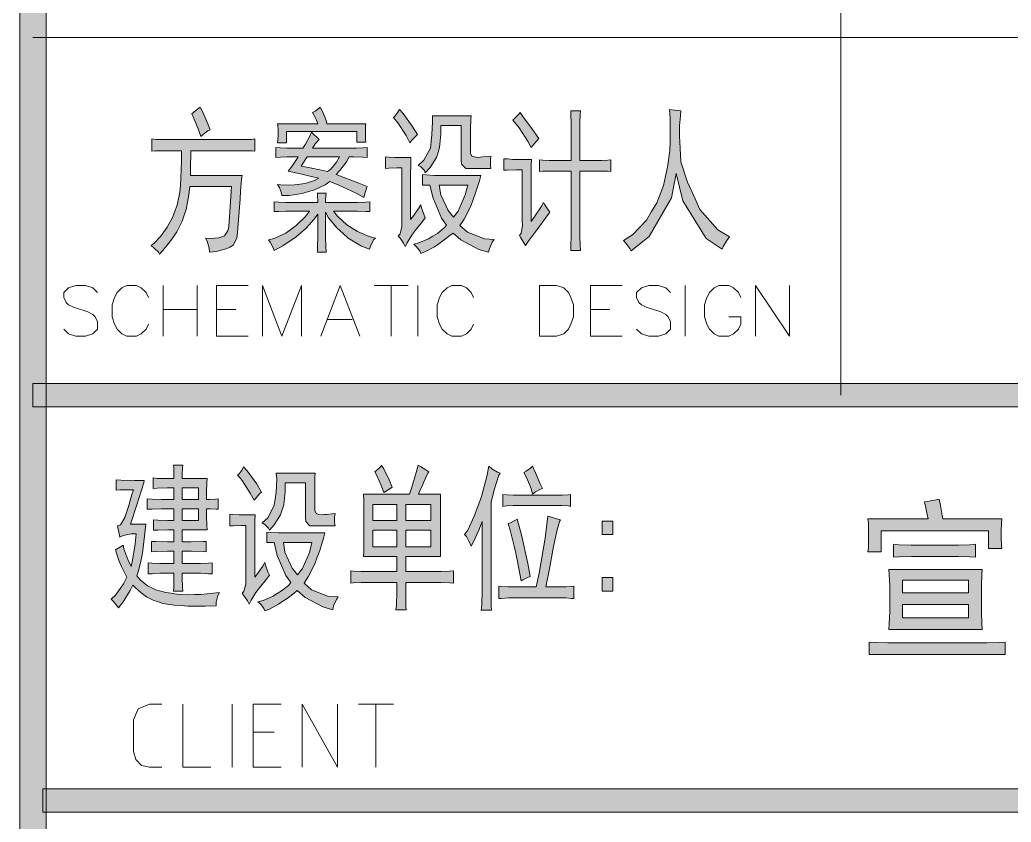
# Model space of a CAD drawing. Header units: millimetres. Extents: x 388 to 64525, y 87 to 607.
# Drawn here: x 64464.27 to 64482.41, y 370.55 to 385.24 of the extents above; entities that cross this region are included whole.
import ezdxf

# ---------------------------------------------------------------- set-up
doc = ezdxf.new("R2010")
doc.units = ezdxf.units.MM

msp = doc.modelspace()

# ---------------------------------------------------------------- hatches: boundary and pattern name
h = msp.add_hatch(color=0)
h.dxf.hatch_style = 2
h.paths.add_polyline_path([(64464.748, 320.182), (64464.268, 320.182), (64464.268, 597.224), (64464.748, 597.224)])
h = msp.add_hatch(color=0)
h.dxf.hatch_style = 2
h.paths.add_polyline_path([(64467.582, 383.099), (64467.546, 383.214), (64467.46, 383.421), (64467.413, 383.518), (64467.453, 383.547), (64467.528, 383.608), (64467.568, 383.64), (64467.614, 383.547), (64467.707, 383.335), (64467.754, 383.224), (64467.711, 383.203), (64467.625, 383.138)])
h = msp.add_hatch(color=0)
h.dxf.hatch_style = 2
h.paths.add_polyline_path([(64469.764, 383.64), (64469.81, 383.547), (64469.871, 383.393), (64469.889, 383.335), (64470.599, 383.335), (64470.595, 383.303), (64470.592, 383.224), (64470.592, 383.178), (64470.592, 383.138), (64470.595, 383.049), (64470.599, 382.999), (64470.437, 382.999), (64470.437, 383.192), (64469.148, 383.192), (64469.148, 382.988), (64468.986, 382.988), (64468.99, 383.034), (64468.994, 383.124), (64468.994, 383.167), (64468.994, 383.217), (64468.99, 383.303), (64468.986, 383.335), (64469.721, 383.335), (64469.696, 383.4), (64469.646, 383.5), (64469.621, 383.54), (64469.674, 383.568), (64469.746, 383.618)])
h = msp.add_hatch(color=0)
h.dxf.hatch_style = 2
h.paths.add_polyline_path([(64471.215, 383.597), (64471.283, 383.522), (64471.448, 383.292), (64471.545, 383.135), (64471.512, 383.106), (64471.444, 383.034), (64471.408, 382.988), (64471.337, 383.117), (64471.186, 383.35), (64471.107, 383.45), (64471.133, 383.472), (64471.186, 383.547)])
h = msp.add_hatch(color=0)
h.dxf.hatch_style = 2
h.paths.add_polyline_path([(64473.422, 383.54), (64473.476, 383.468), (64473.648, 383.232), (64473.766, 383.067), (64473.73, 383.02), (64473.659, 382.938), (64473.623, 382.898), (64473.569, 383.006), (64473.404, 383.257), (64473.293, 383.403), (64473.322, 383.432), (64473.386, 383.5)])
h = msp.add_hatch(color=0)
h.dxf.hatch_style = 2
h.paths.add_polyline_path([(64474.357, 382.662), (64474.357, 383.224), (64474.357, 383.335), (64474.354, 383.511), (64474.35, 383.572), (64474.526, 383.572), (64474.522, 383.5), (64474.518, 383.371), (64474.518, 383.314), (64474.518, 382.662), (64474.866, 382.662), (64474.916, 382.662), (64475.027, 382.665), (64475.085, 382.673), (64475.085, 382.458), (64475.02, 382.465), (64474.916, 382.468), (64474.873, 382.468), (64474.518, 382.468), (64474.518, 381.343), (64474.518, 381.275), (64474.522, 381.114), (64474.526, 381.017), (64474.35, 381.017), (64474.354, 381.114), (64474.357, 381.272), (64474.357, 381.333), (64474.357, 382.468), (64474.028, 382.468), (64473.967, 382.468), (64473.838, 382.465), (64473.777, 382.458), (64473.777, 382.673), (64473.838, 382.665), (64473.956, 382.662), (64474.013, 382.662)])
h = msp.add_hatch(color=0)
h.dxf.hatch_style = 2
h.paths.add_polyline_path([(64475.314, 381.196), (64475.479, 381.304), (64475.737, 381.569), (64475.83, 381.727), (64475.923, 381.884), (64476.048, 382.207), (64476.084, 382.375), (64476.12, 382.54), (64476.163, 382.848), (64476.167, 382.995), (64476.17, 383.138), (64476.167, 383.439), (64476.159, 383.597), (64476.202, 383.59), (64476.31, 383.579), (64476.367, 383.572), (64476.357, 383.482), (64476.342, 383.296), (64476.342, 383.203), (64476.342, 383.106), (64476.353, 382.888), (64476.36, 382.762), (64476.367, 382.64), (64476.489, 382.264), (64476.6, 382.013), (64476.715, 381.762), (64477.041, 381.39), (64477.256, 381.264), (64477.206, 381.196), (64477.138, 381.085), (64477.12, 381.039), (64476.826, 381.232), (64476.403, 381.924), (64476.278, 382.425), (64476.192, 381.981), (64475.783, 381.272), (64475.457, 381.006), (64475.432, 381.049), (64475.36, 381.146)])
h = msp.add_hatch(color=0)
h.dxf.hatch_style = 2
h.paths.add_polyline_path([(64472.501, 382.515), (64472.43, 382.515), (64472.351, 382.594), (64472.347, 382.673), (64472.347, 383.303), (64471.975, 383.303), (64471.975, 383.146), (64471.949, 382.898), (64471.921, 382.809), (64471.892, 382.719), (64471.777, 382.533), (64471.688, 382.436), (64471.674, 382.476), (64471.606, 382.544), (64471.555, 382.572), (64471.659, 382.665), (64471.781, 382.888), (64471.795, 383.009), (64471.81, 383.135), (64471.82, 383.371), (64471.817, 383.482), (64472.526, 383.482), (64472.519, 383.414), (64472.516, 383.246), (64472.516, 383.146), (64472.516, 382.841), (64472.516, 382.798), (64472.541, 382.744), (64472.562, 382.733), (64472.587, 382.726), (64472.652, 382.719), (64472.695, 382.723), (64472.738, 382.726), (64472.834, 382.733), (64472.888, 382.741), (64472.881, 382.683), (64472.881, 382.572), (64472.888, 382.515)])
h = msp.add_hatch(color=0)
h.paths.add_polyline_path([(64469.746, 383.045), (64469.674, 382.97), (64469.621, 382.888), (64470.369, 382.888), (64470.427, 382.888), (64470.552, 382.891), (64470.624, 382.898), (64470.624, 382.719), (64470.545, 382.723), (64470.38, 382.73), (64470.294, 382.73), (64470.244, 382.64), (64470.126, 382.476), (64470.058, 382.404), (64470.187, 382.357), (64470.47, 382.25), (64470.624, 382.189), (64470.613, 382.153), (64470.581, 382.053), (64470.566, 381.985), (64470.423, 382.063), (64470.108, 382.21), (64469.939, 382.278), (64469.857, 382.218), (64469.66, 382.124), (64469.549, 382.092), (64469.434, 382.06), (64469.194, 382.024), (64469.062, 382.02), (64469.058, 382.063), (64469.019, 382.167), (64468.986, 382.221), (64469.09, 382.21), (64469.295, 382.214), (64469.391, 382.228), (64469.488, 382.243), (64469.66, 382.296), (64469.739, 382.336), (64469.631, 382.364), (64469.352, 382.429), (64469.18, 382.468), (64469.244, 382.554), (64469.33, 382.683), (64469.359, 382.73), (64469.198, 382.73), (64469.162, 382.73), (64469.04, 382.723), (64468.951, 382.719), (64468.951, 382.898), (64469.029, 382.891), (64469.151, 382.888), (64469.198, 382.888), (64469.449, 382.888), (64469.495, 382.959), (64469.574, 383.106), (64469.603, 383.178)])
h.paths.add_polyline_path([(64469.416, 382.561), (64469.549, 382.533), (64469.789, 382.483), (64469.896, 382.458), (64469.954, 382.497), (64470.061, 382.633), (64470.119, 382.73), (64469.527, 382.73), (64469.502, 382.69), (64469.445, 382.604)])
h = msp.add_hatch(color=0)
h.dxf.hatch_style = 2
h.paths.add_polyline_path([(64466.686, 383.056), (64466.754, 383.049), (64466.905, 383.045), (64466.983, 383.045), (64468.241, 383.045), (64468.345, 383.045), (64468.51, 383.049), (64468.571, 383.056), (64468.571, 382.83), (64468.517, 382.837), (64468.363, 382.841), (64468.266, 382.841), (64467.396, 382.841), (64467.396, 382.78), (64467.392, 382.554), (64467.388, 382.39), (64468.334, 382.39), (64468.327, 382.318), (64468.309, 382.103), (64468.302, 381.963), (64468.252, 381.343), (64468.241, 381.243), (64468.169, 381.11), (64468.109, 381.078), (64468.044, 381.046), (64467.858, 380.999), (64467.736, 380.981), (64467.732, 381.057), (64467.697, 381.186), (64467.668, 381.243), (64467.765, 381.236), (64467.911, 381.247), (64467.962, 381.264), (64468.015, 381.282), (64468.076, 381.376), (64468.091, 381.454), (64468.141, 382.189), (64467.381, 382.189), (64467.363, 382.031), (64467.31, 381.766), (64467.274, 381.659), (64467.238, 381.551), (64467.141, 381.354), (64467.077, 381.264), (64467.012, 381.175), (64466.887, 381.017), (64466.822, 380.949), (64466.804, 380.981), (64466.729, 381.06), (64466.672, 381.107), (64466.726, 381.146), (64466.84, 381.272), (64466.905, 381.354), (64466.966, 381.44), (64467.066, 381.63), (64467.105, 381.737), (64467.145, 381.845), (64467.195, 382.081), (64467.206, 382.21), (64467.216, 382.339), (64467.227, 382.655), (64467.227, 382.841), (64466.991, 382.841), (64466.898, 382.841), (64466.747, 382.837), (64466.686, 382.83)])
h = msp.add_hatch(color=0)
h.dxf.hatch_style = 2
h.paths.add_polyline_path([(64471.426, 382.719), (64471.423, 382.615), (64471.419, 382.39), (64471.419, 382.268), (64471.419, 381.58), (64471.473, 381.648), (64471.566, 381.784), (64471.606, 381.848), (64471.616, 381.795), (64471.659, 381.677), (64471.688, 381.612), (64471.634, 381.548), (64471.534, 381.415), (64471.487, 381.354), (64471.441, 381.293), (64471.355, 381.157), (64471.319, 381.085), (64471.287, 381.146), (64471.226, 381.243), (64471.19, 381.275), (64471.226, 381.322), (64471.258, 381.451), (64471.258, 381.533), (64471.258, 382.526), (64471.168, 382.526), (64471.021, 382.522), (64470.961, 382.515), (64470.961, 382.73), (64471.018, 382.723), (64471.133, 382.719), (64471.19, 382.719)])
h = msp.add_hatch(color=0)
h.dxf.hatch_style = 2
h.paths.add_polyline_path([(64473.633, 382.683), (64473.626, 382.576), (64473.623, 382.35), (64473.623, 382.232), (64473.623, 381.548), (64473.694, 381.641), (64473.809, 381.816), (64473.852, 381.895), (64473.877, 381.848), (64473.934, 381.759), (64473.97, 381.716), (64473.734, 381.401), (64473.68, 381.325), (64473.573, 381.178), (64473.522, 381.107), (64473.494, 381.157), (64473.436, 381.247), (64473.411, 381.286), (64473.44, 381.333), (64473.469, 381.469), (64473.461, 381.558), (64473.461, 382.493), (64473.35, 382.493), (64473.178, 382.486), (64473.125, 382.483), (64473.125, 382.694), (64473.193, 382.69), (64473.286, 382.683), (64473.311, 382.683)])
h = msp.add_hatch(color=0)
h.paths.add_polyline_path([(64471.638, 382.404), (64471.706, 382.397), (64471.856, 382.39), (64471.942, 382.39), (64472.702, 382.39), (64472.677, 382.289), (64472.609, 382.067), (64472.562, 381.945), (64472.519, 381.823), (64472.397, 381.587), (64472.322, 381.469), (64472.458, 381.35), (64472.77, 381.225), (64472.949, 381.218), (64472.913, 381.168), (64472.863, 381.049), (64472.845, 380.981), (64472.666, 381.035), (64472.34, 381.207), (64472.197, 381.333), (64472.139, 381.286), (64472.01, 381.189), (64471.935, 381.135), (64471.856, 381.082), (64471.691, 380.996), (64471.606, 380.96), (64471.588, 381.006), (64471.523, 381.089), (64471.477, 381.128), (64471.57, 381.153), (64471.745, 381.225), (64471.828, 381.275), (64471.91, 381.325), (64472.035, 381.429), (64472.078, 381.479), (64471.985, 381.608), (64471.831, 381.974), (64471.774, 382.21), (64471.638, 382.21)])
h.paths.add_polyline_path([(64472.204, 381.626), (64472.29, 381.737), (64472.419, 382.031), (64472.465, 382.21), (64471.942, 382.21), (64471.971, 382.035), (64472.104, 381.745)])
h = msp.add_hatch(color=0)
h.dxf.hatch_style = 2
h.paths.add_polyline_path([(64469.721, 381.895), (64469.721, 381.927), (64469.717, 382.013), (64469.714, 382.063), (64469.871, 382.063), (64469.868, 382.02), (64469.864, 381.934), (64469.864, 381.895), (64470.369, 381.895), (64470.448, 381.895), (64470.599, 381.902), (64470.674, 381.906), (64470.674, 381.727), (64470.599, 381.73), (64470.448, 381.737), (64470.369, 381.737), (64470.008, 381.737), (64470.079, 381.641), (64470.251, 381.483), (64470.351, 381.422), (64470.448, 381.361), (64470.663, 381.272), (64470.778, 381.243), (64470.746, 381.214), (64470.692, 381.114), (64470.667, 381.039), (64470.523, 381.096), (64470.276, 381.243), (64470.176, 381.333), (64470.076, 381.422), (64469.918, 381.612), (64469.864, 381.716), (64469.864, 381.333), (64469.864, 381.264), (64469.868, 381.089), (64469.871, 380.981), (64469.714, 380.981), (64469.717, 381.089), (64469.721, 381.275), (64469.721, 381.354), (64469.721, 381.68), (64469.656, 381.591), (64469.506, 381.422), (64469.416, 381.343), (64469.327, 381.264), (64469.083, 381.1), (64468.925, 381.017), (64468.9, 381.075), (64468.847, 381.168), (64468.818, 381.207), (64468.925, 381.236), (64469.133, 381.333), (64469.23, 381.401), (64469.327, 381.469), (64469.495, 381.637), (64469.567, 381.737), (64469.187, 381.737), (64469.137, 381.737), (64469.008, 381.73), (64468.925, 381.727), (64468.925, 381.906), (64469.008, 381.902), (64469.137, 381.895), (64469.187, 381.895)])
h = msp.add_hatch(color=0)
h.dxf.hatch_style = 2
h.paths.add_polyline_path([(64464.508, 378.151), (64464.508, 378.581), (64514.558, 378.581), (64514.558, 378.151)])
h = msp.add_hatch(color=0)
h.paths.add_polyline_path([(64467.087, 376.84), (64467.087, 376.911), (64467.084, 377.037), (64467.08, 377.087), (64467.249, 377.087), (64467.245, 377.037), (64467.238, 376.911), (64467.238, 376.84), (64467.697, 376.84), (64467.693, 376.771), (64467.686, 376.582), (64467.686, 376.456), (64467.747, 376.456), (64467.851, 376.463), (64467.897, 376.467), (64467.897, 376.277), (64467.858, 376.281), (64467.75, 376.288), (64467.686, 376.288), (64467.686, 376.162), (64467.693, 375.972), (64467.697, 375.904), (64467.238, 375.904), (64467.238, 375.679), (64467.403, 375.679), (64467.625, 375.686), (64467.679, 375.689), (64467.679, 375.499), (64467.628, 375.503), (64467.41, 375.51), (64467.238, 375.51), (64467.238, 375.285), (64467.492, 375.285), (64467.575, 375.285), (64467.722, 375.292), (64467.79, 375.295), (64467.79, 375.095), (64467.722, 375.098), (64467.575, 375.105), (64467.492, 375.105), (64467.238, 375.105), (64467.238, 375.009), (64467.245, 374.844), (64467.249, 374.779), (64467.08, 374.779), (64467.084, 374.844), (64467.087, 375.009), (64467.087, 375.105), (64466.894, 375.105), (64466.829, 375.105), (64466.69, 375.098), (64466.614, 375.095), (64466.614, 375.295), (64466.686, 375.292), (64466.829, 375.285), (64466.901, 375.285), (64467.087, 375.285), (64467.087, 375.51), (64466.969, 375.51), (64466.761, 375.503), (64466.675, 375.499), (64466.675, 375.689), (64466.765, 375.686), (64466.973, 375.679), (64467.087, 375.679), (64467.087, 375.904), (64466.976, 375.904), (64466.794, 375.897), (64466.715, 375.894), (64466.715, 376.084), (64466.794, 376.08), (64466.976, 376.073), (64467.087, 376.073), (64467.087, 376.288), (64466.937, 376.288), (64466.858, 376.288), (64466.69, 376.281), (64466.597, 376.277), (64466.597, 376.467), (64466.69, 376.463), (64466.858, 376.456), (64466.937, 376.456), (64467.087, 376.456), (64467.087, 376.671), (64466.973, 376.671), (64466.783, 376.664), (64466.708, 376.66), (64466.708, 376.85), (64466.783, 376.843), (64466.973, 376.84)])
h.paths.add_polyline_path([(64467.535, 376.073), (64467.535, 376.288), (64467.238, 376.288), (64467.238, 376.073)])
h.paths.add_polyline_path([(64467.535, 376.456), (64467.535, 376.671), (64467.238, 376.671), (64467.238, 376.456)])
h = msp.add_hatch(color=0)
h.dxf.hatch_style = 2
h.paths.add_polyline_path([(64468.363, 377.054), (64468.431, 376.979), (64468.596, 376.75), (64468.693, 376.592), (64468.66, 376.564), (64468.592, 376.488), (64468.556, 376.445), (64468.485, 376.574), (64468.334, 376.804), (64468.252, 376.908), (64468.281, 376.929), (64468.334, 377.001)])
h = msp.add_hatch(color=0)
h.paths.add_polyline_path([(64471.964, 376.556), (64471.964, 375.41), (64471.33, 375.41), (64471.33, 375.138), (64471.885, 375.138), (64471.978, 375.138), (64472.139, 375.145), (64472.207, 375.148), (64472.207, 374.923), (64472.136, 374.93), (64471.975, 374.937), (64471.885, 374.937), (64471.33, 374.937), (64471.33, 374.761), (64471.333, 374.514), (64471.337, 374.439), (64471.15, 374.439), (64471.161, 374.514), (64471.168, 374.761), (64471.168, 374.937), (64470.62, 374.937), (64470.516, 374.937), (64470.369, 374.93), (64470.323, 374.923), (64470.323, 375.148), (64470.366, 375.145), (64470.506, 375.138), (64470.602, 375.138), (64471.168, 375.138), (64471.168, 375.41), (64470.559, 375.41), (64470.563, 375.503), (64470.566, 375.779), (64470.566, 375.962), (64470.566, 376.141), (64470.563, 376.438), (64470.559, 376.556), (64471.398, 376.556), (64471.441, 376.685), (64471.523, 376.951), (64471.555, 377.087), (64471.598, 377.058), (64471.695, 376.997), (64471.752, 376.961), (64471.734, 376.936), (64471.691, 376.847), (64471.666, 376.789), (64471.641, 376.728), (64471.591, 376.614), (64471.566, 376.556)])
h.paths.add_polyline_path([(64471.792, 375.589), (64471.792, 375.894), (64471.33, 375.894), (64471.33, 375.589)])
h.paths.add_polyline_path([(64471.792, 376.073), (64471.792, 376.367), (64471.33, 376.367), (64471.33, 376.073)])
h.paths.add_polyline_path([(64471.168, 375.589), (64471.168, 375.894), (64470.728, 375.894), (64470.728, 375.589)])
h.paths.add_polyline_path([(64471.168, 376.073), (64471.168, 376.367), (64470.728, 376.367), (64470.728, 376.073)])
h = msp.add_hatch(color=0)
h.dxf.hatch_style = 2
h.paths.add_polyline_path([(64470.889, 377.076), (64470.932, 377.015), (64471.029, 376.818), (64471.082, 376.682), (64471.036, 376.653), (64470.961, 376.603), (64470.932, 376.582), (64470.889, 376.703), (64470.803, 376.897), (64470.764, 376.961), (64470.792, 376.986), (64470.857, 377.04)])
h = msp.add_hatch(color=0)
h.dxf.hatch_style = 2
h.paths.add_polyline_path([(64473.06, 376.94), (64473.032, 376.9), (64472.946, 376.635), (64472.892, 376.41), (64472.892, 374.98), (64472.892, 374.801), (64472.895, 374.525), (64472.899, 374.428), (64472.713, 374.428), (64472.723, 374.529), (64472.731, 374.801), (64472.731, 374.969), (64472.731, 376.051), (64472.666, 375.897), (64472.566, 375.671), (64472.526, 375.6), (64472.498, 375.671), (64472.44, 375.779), (64472.408, 375.815), (64472.465, 375.894), (64472.584, 376.152), (64472.652, 376.331), (64472.716, 376.513), (64472.817, 376.879), (64472.849, 377.065), (64472.903, 377.019), (64473.01, 376.958)])
h = msp.add_hatch(color=0)
h.dxf.hatch_style = 2
h.paths.add_polyline_path([(64473.651, 377.065), (64473.702, 376.947), (64473.791, 376.743), (64473.831, 376.66), (64473.795, 376.646), (64473.705, 376.596), (64473.651, 376.556), (64473.623, 376.66), (64473.54, 376.857), (64473.49, 376.951), (64473.533, 376.976), (64473.612, 377.029)])
h = msp.add_hatch(color=0)
h.dxf.hatch_style = 2
h.paths.add_polyline_path([(64466.546, 376.804), (64466.536, 376.761), (64466.407, 376.359), (64466.292, 376.005), (64466.571, 376.005), (64466.55, 375.786), (64466.511, 375.474), (64466.493, 375.385), (64466.475, 375.295), (64466.432, 375.134), (64466.41, 375.059), (64466.471, 374.987), (64466.607, 374.876), (64466.683, 374.84), (64466.758, 374.804), (64466.937, 374.751), (64467.037, 374.74), (64467.138, 374.726), (64467.353, 374.711), (64467.467, 374.715), (64467.582, 374.718), (64467.811, 374.74), (64467.922, 374.754), (64467.894, 374.7), (64467.861, 374.575), (64467.858, 374.507), (64467.661, 374.503), (64467.342, 374.503), (64467.22, 374.514), (64467.095, 374.521), (64466.887, 374.554), (64466.804, 374.582), (64466.722, 374.607), (64466.586, 374.672), (64466.536, 374.711), (64466.482, 374.751), (64466.382, 374.84), (64466.335, 374.89), (64466.285, 374.79), (64466.156, 374.582), (64466.073, 374.475), (64466.045, 374.518), (64465.977, 374.597), (64465.937, 374.632), (64466.023, 374.711), (64466.167, 374.912), (64466.227, 375.037), (64466.188, 375.105), (64466.127, 375.227), (64466.102, 375.285), (64466.081, 375.342), (64466.038, 375.471), (64466.016, 375.542), (64466.038, 375.55), (64466.109, 375.589), (64466.159, 375.621), (64466.17, 375.553), (64466.242, 375.356), (64466.303, 375.227), (64466.331, 375.345), (64466.378, 375.646), (64466.396, 375.826), (64466.303, 375.826), (64466.156, 375.797), (64466.099, 375.768), (64466.056, 375.972), (64466.109, 375.994), (64466.192, 376.127), (64466.227, 376.238), (64466.26, 376.345), (64466.317, 376.546), (64466.346, 376.635), (64466.26, 376.635), (64466.102, 376.632), (64466.03, 376.625), (64466.03, 376.818), (64466.116, 376.811), (64466.374, 376.804)])
h = msp.add_hatch(color=0)
h.dxf.hatch_style = 2
h.paths.add_polyline_path([(64469.646, 375.972), (64469.574, 375.972), (64469.499, 376.051), (64469.495, 376.13), (64469.495, 376.761), (64469.123, 376.761), (64469.123, 376.603), (64469.097, 376.356), (64469.069, 376.266), (64469.04, 376.173), (64468.925, 375.99), (64468.836, 375.894), (64468.818, 375.933), (64468.753, 376.001), (64468.7, 376.03), (64468.807, 376.123), (64468.925, 376.345), (64468.943, 376.467), (64468.958, 376.592), (64468.968, 376.829), (64468.961, 376.94), (64469.674, 376.94), (64469.667, 376.872), (64469.664, 376.703), (64469.664, 376.603), (64469.664, 376.298), (64469.664, 376.252), (64469.689, 376.198), (64469.71, 376.191), (64469.735, 376.184), (64469.8, 376.177), (64469.843, 376.18), (64469.882, 376.184), (64469.982, 376.191), (64470.036, 376.198), (64470.029, 376.141), (64470.029, 376.03), (64470.036, 375.972)])
h = msp.add_hatch(color=0)
h.dxf.hatch_style = 2
h.paths.add_polyline_path([(64474.117, 376.535), (64474.192, 376.535), (64474.307, 376.542), (64474.343, 376.546), (64474.343, 376.331), (64474.307, 376.338), (64474.189, 376.345), (64474.106, 376.345), (64473.358, 376.345), (64473.297, 376.345), (64473.175, 376.338), (64473.11, 376.331), (64473.11, 376.546), (64473.178, 376.542), (64473.3, 376.535), (64473.358, 376.535)])
h = msp.add_hatch(color=0)
h.dxf.hatch_style = 2
h.paths.add_polyline_path([(64481.093, 376.463), (64481.115, 376.345), (64481.15, 376.166), (64481.161, 376.105), (64482.236, 376.105), (64482.233, 376.026), (64482.225, 375.876), (64482.225, 375.808), (64482.225, 375.747), (64482.233, 375.621), (64482.236, 375.56), (64481.996, 375.56), (64481.996, 375.883), (64480.029, 375.883), (64480.029, 375.499), (64479.789, 375.499), (64479.796, 375.578), (64479.8, 375.729), (64479.8, 375.797), (64479.8, 375.869), (64479.796, 376.026), (64479.789, 376.105), (64480.889, 376.105), (64480.871, 376.18), (64480.839, 376.334), (64480.821, 376.413), (64480.871, 376.42), (64481.007, 376.445)])
h = msp.add_hatch(color=0)
h.dxf.hatch_style = 2
h.paths.add_polyline_path([(64468.574, 376.173), (64468.571, 376.073), (64468.567, 375.847), (64468.567, 375.725), (64468.567, 375.037), (64468.621, 375.105), (64468.714, 375.238), (64468.753, 375.306), (64468.764, 375.252), (64468.807, 375.134), (64468.836, 375.07), (64468.782, 375.001), (64468.678, 374.872), (64468.635, 374.812), (64468.589, 374.751), (64468.503, 374.614), (64468.463, 374.543), (64468.435, 374.604), (64468.37, 374.7), (64468.338, 374.733), (64468.37, 374.779), (64468.406, 374.908), (64468.406, 374.991), (64468.406, 375.983), (64468.316, 375.983), (64468.169, 375.976), (64468.109, 375.972), (64468.109, 376.187), (64468.166, 376.18), (64468.281, 376.173), (64468.338, 376.173)])
h = msp.add_hatch(color=0)
h.dxf.hatch_style = 2
h.paths.add_polyline_path([(64474.16, 376.084), (64474.142, 376.051), (64474.096, 375.876), (64474.067, 375.736), (64474.035, 375.593), (64473.952, 375.156), (64473.895, 374.858), (64474.185, 374.858), (64474.264, 374.858), (64474.375, 374.862), (64474.404, 374.869), (64474.404, 374.643), (64474.364, 374.647), (64474.257, 374.654), (64474.185, 374.654), (64473.322, 374.654), (64473.218, 374.654), (64473.075, 374.647), (64473.035, 374.643), (64473.035, 374.869), (64473.075, 374.862), (64473.207, 374.858), (64473.304, 374.858), (64473.719, 374.858), (64473.773, 375.105), (64473.881, 375.75), (64473.931, 376.152), (64473.999, 376.13), (64474.114, 376.094)])
h = msp.add_hatch(color=0)
h.dxf.hatch_style = 2
h.paths.add_polyline_path([(64473.372, 376.094), (64473.447, 375.808), (64473.565, 375.285), (64473.608, 375.048), (64473.558, 375.027), (64473.476, 374.987), (64473.44, 374.969), (64473.418, 375.098), (64473.372, 375.353), (64473.343, 375.474), (64473.315, 375.6), (64473.246, 375.872), (64473.204, 376.015), (64473.246, 376.03), (64473.329, 376.069)])
h = msp.add_hatch(color=0)
h.dxf.hatch_style = 2
h.paths.add_polyline_path([(64475.12, 375.815), (64474.927, 375.815), (64474.927, 376.062), (64475.12, 376.062)])
h = msp.add_hatch(color=0)
h.paths.add_polyline_path([(64468.786, 375.858), (64468.854, 375.854), (64469.004, 375.847), (64469.09, 375.847), (64469.85, 375.847), (64469.825, 375.747), (64469.757, 375.525), (64469.71, 375.403), (64469.667, 375.281), (64469.545, 375.041), (64469.47, 374.923), (64469.606, 374.804), (64469.918, 374.683), (64470.093, 374.675), (64470.061, 374.625), (64470.011, 374.507), (64469.993, 374.439), (64469.81, 374.489), (64469.488, 374.665), (64469.345, 374.79), (64469.287, 374.743), (64469.158, 374.647), (64469.08, 374.593), (64469.004, 374.539), (64468.839, 374.45), (64468.753, 374.417), (64468.736, 374.464), (64468.671, 374.546), (64468.624, 374.586), (64468.718, 374.607), (64468.893, 374.683), (64468.976, 374.733), (64469.058, 374.783), (64469.183, 374.883), (64469.226, 374.937), (64469.133, 375.066), (64468.979, 375.431), (64468.922, 375.668), (64468.786, 375.668)])
h.paths.add_polyline_path([(64469.352, 375.08), (64469.438, 375.195), (64469.567, 375.489), (64469.613, 375.668), (64469.09, 375.668), (64469.119, 375.492), (64469.252, 375.199)])
h = msp.add_hatch(color=0)
h.dxf.hatch_style = 2
h.paths.add_polyline_path([(64481.344, 375.621), (64481.448, 375.621), (64481.656, 375.628), (64481.76, 375.636), (64481.76, 375.399), (64481.656, 375.406), (64481.448, 375.413), (64481.344, 375.413), (64480.703, 375.413), (64480.584, 375.413), (64480.359, 375.406), (64480.258, 375.399), (64480.258, 375.636), (64480.359, 375.628), (64480.577, 375.621), (64480.692, 375.621)])
h = msp.add_hatch(color=0)
h.dxf.hatch_style = 2
h.paths.add_polyline_path([(64475.12, 374.779), (64474.927, 374.779), (64474.927, 375.027), (64475.12, 375.027)])
h = msp.add_hatch(color=0)
h.paths.add_polyline_path([(64481.878, 375.177), (64481.871, 375.084), (64481.867, 374.88), (64481.867, 374.769), (64481.867, 374.511), (64481.867, 374.4), (64481.871, 374.185), (64481.878, 374.077), (64480.169, 374.077), (64480.18, 374.185), (64480.19, 374.392), (64480.19, 374.5), (64480.19, 374.769), (64480.19, 374.88), (64480.18, 375.084), (64480.169, 375.177)])
h.paths.add_polyline_path([(64481.627, 374.288), (64481.627, 374.536), (64480.42, 374.536), (64480.42, 374.288)])
h.paths.add_polyline_path([(64481.627, 374.747), (64481.627, 374.98), (64480.42, 374.98), (64480.42, 374.747)])
h = msp.add_hatch(color=0)
h.dxf.hatch_style = 2
h.paths.add_polyline_path([(64481.856, 373.83), (64481.964, 373.83), (64482.186, 373.837), (64482.301, 373.844), (64482.301, 373.622), (64479.81, 373.622), (64479.81, 373.844), (64479.943, 373.837), (64480.154, 373.83), (64480.237, 373.83)])
h = msp.add_hatch(color=0)
h.dxf.hatch_style = 2
h.paths.add_polyline_path([(64464.687, 370.731), (64464.687, 371.161), (64514.734, 371.161), (64514.734, 370.731)])

# ---------------------------------------------------------------- linework, layer by layer
at = {"color": 0, "lineweight": 0}
for points in [[(64464.748, 320.182), (64464.268, 320.182), (64464.268, 597.224), (64464.748, 597.224)], [(64467.582, 383.099), (64467.546, 383.214), (64467.46, 383.421), (64467.413, 383.518), (64467.453, 383.547), (64467.528, 383.608), (64467.568, 383.64), (64467.614, 383.547), (64467.707, 383.335), (64467.754, 383.224), (64467.711, 383.203), (64467.625, 383.138)], [(64469.764, 383.64), (64469.81, 383.547), (64469.871, 383.393), (64469.889, 383.335), (64470.599, 383.335), (64470.595, 383.303), (64470.592, 383.224), (64470.592, 383.178), (64470.592, 383.138), (64470.595, 383.049), (64470.599, 382.999), (64470.437, 382.999), (64470.437, 383.192), (64469.148, 383.192), (64469.148, 382.988), (64468.986, 382.988), (64468.99, 383.034), (64468.994, 383.124), (64468.994, 383.167), (64468.994, 383.217), (64468.99, 383.303), (64468.986, 383.335), (64469.721, 383.335), (64469.696, 383.4), (64469.646, 383.5), (64469.621, 383.54), (64469.674, 383.568), (64469.746, 383.618)], [(64471.215, 383.597), (64471.283, 383.522), (64471.448, 383.292), (64471.545, 383.135), (64471.512, 383.106), (64471.444, 383.034), (64471.408, 382.988), (64471.337, 383.117), (64471.186, 383.35), (64471.107, 383.45), (64471.133, 383.472), (64471.186, 383.547)], [(64473.422, 383.54), (64473.476, 383.468), (64473.648, 383.232), (64473.766, 383.067), (64473.73, 383.02), (64473.659, 382.938), (64473.623, 382.898), (64473.569, 383.006), (64473.404, 383.257), (64473.293, 383.403), (64473.322, 383.432), (64473.386, 383.5)], [(64474.357, 382.662), (64474.357, 383.224), (64474.357, 383.335), (64474.354, 383.511), (64474.35, 383.572), (64474.526, 383.572), (64474.522, 383.5), (64474.518, 383.371), (64474.518, 383.314), (64474.518, 382.662), (64474.866, 382.662), (64474.916, 382.662), (64475.027, 382.665), (64475.085, 382.673), (64475.085, 382.458), (64475.02, 382.465), (64474.916, 382.468), (64474.873, 382.468), (64474.518, 382.468), (64474.518, 381.343), (64474.518, 381.275), (64474.522, 381.114), (64474.526, 381.017), (64474.35, 381.017), (64474.354, 381.114), (64474.357, 381.272), (64474.357, 381.333), (64474.357, 382.468), (64474.028, 382.468), (64473.967, 382.468), (64473.838, 382.465), (64473.777, 382.458), (64473.777, 382.673), (64473.838, 382.665), (64473.956, 382.662), (64474.013, 382.662)], [(64475.314, 381.196), (64475.479, 381.304), (64475.737, 381.569), (64475.83, 381.727), (64475.923, 381.884), (64476.048, 382.207), (64476.084, 382.375), (64476.12, 382.54), (64476.163, 382.848), (64476.167, 382.995), (64476.17, 383.138), (64476.167, 383.439), (64476.159, 383.597), (64476.202, 383.59), (64476.31, 383.579), (64476.367, 383.572), (64476.357, 383.482), (64476.342, 383.296), (64476.342, 383.203), (64476.342, 383.106), (64476.353, 382.888), (64476.36, 382.762), (64476.367, 382.64), (64476.489, 382.264), (64476.6, 382.013), (64476.715, 381.762), (64477.041, 381.39), (64477.256, 381.264), (64477.206, 381.196), (64477.138, 381.085), (64477.12, 381.039), (64476.826, 381.232), (64476.403, 381.924), (64476.278, 382.425), (64476.192, 381.981), (64475.783, 381.272), (64475.457, 381.006), (64475.432, 381.049), (64475.36, 381.146)], [(64472.501, 382.515), (64472.43, 382.515), (64472.351, 382.594), (64472.347, 382.673), (64472.347, 383.303), (64471.975, 383.303), (64471.975, 383.146), (64471.949, 382.898), (64471.921, 382.809), (64471.892, 382.719), (64471.777, 382.533), (64471.688, 382.436), (64471.674, 382.476), (64471.606, 382.544), (64471.555, 382.572), (64471.659, 382.665), (64471.781, 382.888), (64471.795, 383.009), (64471.81, 383.135), (64471.82, 383.371), (64471.817, 383.482), (64472.526, 383.482), (64472.519, 383.414), (64472.516, 383.246), (64472.516, 383.146), (64472.516, 382.841), (64472.516, 382.798), (64472.541, 382.744), (64472.562, 382.733), (64472.587, 382.726), (64472.652, 382.719), (64472.695, 382.723), (64472.738, 382.726), (64472.834, 382.733), (64472.888, 382.741), (64472.881, 382.683), (64472.881, 382.572), (64472.888, 382.515)], [(64469.746, 383.045), (64469.674, 382.97), (64469.621, 382.888), (64470.369, 382.888), (64470.427, 382.888), (64470.552, 382.891), (64470.624, 382.898), (64470.624, 382.719), (64470.545, 382.723), (64470.38, 382.73), (64470.294, 382.73), (64470.244, 382.64), (64470.126, 382.476), (64470.058, 382.404), (64470.187, 382.357), (64470.47, 382.25), (64470.624, 382.189), (64470.613, 382.153), (64470.581, 382.053), (64470.566, 381.985), (64470.423, 382.063), (64470.108, 382.21), (64469.939, 382.278), (64469.857, 382.218), (64469.66, 382.124), (64469.549, 382.092), (64469.434, 382.06), (64469.194, 382.024), (64469.062, 382.02), (64469.058, 382.063), (64469.019, 382.167), (64468.986, 382.221), (64469.09, 382.21), (64469.295, 382.214), (64469.391, 382.228), (64469.488, 382.243), (64469.66, 382.296), (64469.739, 382.336), (64469.631, 382.364), (64469.352, 382.429), (64469.18, 382.468), (64469.244, 382.554), (64469.33, 382.683), (64469.359, 382.73), (64469.198, 382.73), (64469.162, 382.73), (64469.04, 382.723), (64468.951, 382.719), (64468.951, 382.898), (64469.029, 382.891), (64469.151, 382.888), (64469.198, 382.888), (64469.449, 382.888), (64469.495, 382.959), (64469.574, 383.106), (64469.603, 383.178)], [(64466.686, 383.056), (64466.754, 383.049), (64466.905, 383.045), (64466.983, 383.045), (64468.241, 383.045), (64468.345, 383.045), (64468.51, 383.049), (64468.571, 383.056), (64468.571, 382.83), (64468.517, 382.837), (64468.363, 382.841), (64468.266, 382.841), (64467.396, 382.841), (64467.396, 382.78), (64467.392, 382.554), (64467.388, 382.39), (64468.334, 382.39), (64468.327, 382.318), (64468.309, 382.103), (64468.302, 381.963), (64468.252, 381.343), (64468.241, 381.243), (64468.169, 381.11), (64468.109, 381.078), (64468.044, 381.046), (64467.858, 380.999), (64467.736, 380.981), (64467.732, 381.057), (64467.697, 381.186), (64467.668, 381.243), (64467.765, 381.236), (64467.911, 381.247), (64467.962, 381.264), (64468.015, 381.282), (64468.076, 381.376), (64468.091, 381.454), (64468.141, 382.189), (64467.381, 382.189), (64467.363, 382.031), (64467.31, 381.766), (64467.274, 381.659), (64467.238, 381.551), (64467.141, 381.354), (64467.077, 381.264), (64467.012, 381.175), (64466.887, 381.017), (64466.822, 380.949), (64466.804, 380.981), (64466.729, 381.06), (64466.672, 381.107), (64466.726, 381.146), (64466.84, 381.272), (64466.905, 381.354), (64466.966, 381.44), (64467.066, 381.63), (64467.105, 381.737), (64467.145, 381.845), (64467.195, 382.081), (64467.206, 382.21), (64467.216, 382.339), (64467.227, 382.655), (64467.227, 382.841), (64466.991, 382.841), (64466.898, 382.841), (64466.747, 382.837), (64466.686, 382.83)], [(64469.416, 382.561), (64469.549, 382.533), (64469.789, 382.483), (64469.896, 382.458), (64469.954, 382.497), (64470.061, 382.633), (64470.119, 382.73), (64469.527, 382.73), (64469.502, 382.69), (64469.445, 382.604)], [(64471.426, 382.719), (64471.423, 382.615), (64471.419, 382.39), (64471.419, 382.268), (64471.419, 381.58), (64471.473, 381.648), (64471.566, 381.784), (64471.606, 381.848), (64471.616, 381.795), (64471.659, 381.677), (64471.688, 381.612), (64471.634, 381.548), (64471.534, 381.415), (64471.487, 381.354), (64471.441, 381.293), (64471.355, 381.157), (64471.319, 381.085), (64471.287, 381.146), (64471.226, 381.243), (64471.19, 381.275), (64471.226, 381.322), (64471.258, 381.451), (64471.258, 381.533), (64471.258, 382.526), (64471.168, 382.526), (64471.021, 382.522), (64470.961, 382.515), (64470.961, 382.73), (64471.018, 382.723), (64471.133, 382.719), (64471.19, 382.719)], [(64473.633, 382.683), (64473.626, 382.576), (64473.623, 382.35), (64473.623, 382.232), (64473.623, 381.548), (64473.694, 381.641), (64473.809, 381.816), (64473.852, 381.895), (64473.877, 381.848), (64473.934, 381.759), (64473.97, 381.716), (64473.734, 381.401), (64473.68, 381.325), (64473.573, 381.178), (64473.522, 381.107), (64473.494, 381.157), (64473.436, 381.247), (64473.411, 381.286), (64473.44, 381.333), (64473.469, 381.469), (64473.461, 381.558), (64473.461, 382.493), (64473.35, 382.493), (64473.178, 382.486), (64473.125, 382.483), (64473.125, 382.694), (64473.193, 382.69), (64473.286, 382.683), (64473.311, 382.683)], [(64471.638, 382.404), (64471.706, 382.397), (64471.856, 382.39), (64471.942, 382.39), (64472.702, 382.39), (64472.677, 382.289), (64472.609, 382.067), (64472.562, 381.945), (64472.519, 381.823), (64472.397, 381.587), (64472.322, 381.469), (64472.458, 381.35), (64472.77, 381.225), (64472.949, 381.218), (64472.913, 381.168), (64472.863, 381.049), (64472.845, 380.981), (64472.666, 381.035), (64472.34, 381.207), (64472.197, 381.333), (64472.139, 381.286), (64472.01, 381.189), (64471.935, 381.135), (64471.856, 381.082), (64471.691, 380.996), (64471.606, 380.96), (64471.588, 381.006), (64471.523, 381.089), (64471.477, 381.128), (64471.57, 381.153), (64471.745, 381.225), (64471.828, 381.275), (64471.91, 381.325), (64472.035, 381.429), (64472.078, 381.479), (64471.985, 381.608), (64471.831, 381.974), (64471.774, 382.21), (64471.638, 382.21)], [(64472.204, 381.626), (64472.29, 381.737), (64472.419, 382.031), (64472.465, 382.21), (64471.942, 382.21), (64471.971, 382.035), (64472.104, 381.745)], [(64469.721, 381.895), (64469.721, 381.927), (64469.717, 382.013), (64469.714, 382.063), (64469.871, 382.063), (64469.868, 382.02), (64469.864, 381.934), (64469.864, 381.895), (64470.369, 381.895), (64470.448, 381.895), (64470.599, 381.902), (64470.674, 381.906), (64470.674, 381.727), (64470.599, 381.73), (64470.448, 381.737), (64470.369, 381.737), (64470.008, 381.737), (64470.079, 381.641), (64470.251, 381.483), (64470.351, 381.422), (64470.448, 381.361), (64470.663, 381.272), (64470.778, 381.243), (64470.746, 381.214), (64470.692, 381.114), (64470.667, 381.039), (64470.523, 381.096), (64470.276, 381.243), (64470.176, 381.333), (64470.076, 381.422), (64469.918, 381.612), (64469.864, 381.716), (64469.864, 381.333), (64469.864, 381.264), (64469.868, 381.089), (64469.871, 380.981), (64469.714, 380.981), (64469.717, 381.089), (64469.721, 381.275), (64469.721, 381.354), (64469.721, 381.68), (64469.656, 381.591), (64469.506, 381.422), (64469.416, 381.343), (64469.327, 381.264), (64469.083, 381.1), (64468.925, 381.017), (64468.9, 381.075), (64468.847, 381.168), (64468.818, 381.207), (64468.925, 381.236), (64469.133, 381.333), (64469.23, 381.401), (64469.327, 381.469), (64469.495, 381.637), (64469.567, 381.737), (64469.187, 381.737), (64469.137, 381.737), (64469.008, 381.73), (64468.925, 381.727), (64468.925, 381.906), (64469.008, 381.902), (64469.137, 381.895), (64469.187, 381.895)], [(64473.777, 379.444), (64473.777, 380.376), (64474.088, 380.376), (64474.221, 380.329), (64474.311, 380.243), (64474.354, 380.154), (64474.4, 380.021), (64474.4, 379.799), (64474.354, 379.666), (64474.311, 379.577), (64474.221, 379.487), (64474.088, 379.444)], [(64464.508, 378.151), (64464.508, 378.581), (64514.558, 378.581), (64514.558, 378.151)], [(64467.087, 376.84), (64467.087, 376.911), (64467.084, 377.037), (64467.08, 377.087), (64467.249, 377.087), (64467.245, 377.037), (64467.238, 376.911), (64467.238, 376.84), (64467.697, 376.84), (64467.693, 376.771), (64467.686, 376.582), (64467.686, 376.456), (64467.747, 376.456), (64467.851, 376.463), (64467.897, 376.467), (64467.897, 376.277), (64467.858, 376.281), (64467.75, 376.288), (64467.686, 376.288), (64467.686, 376.162), (64467.693, 375.972), (64467.697, 375.904), (64467.238, 375.904), (64467.238, 375.679), (64467.403, 375.679), (64467.625, 375.686), (64467.679, 375.689), (64467.679, 375.499), (64467.628, 375.503), (64467.41, 375.51), (64467.238, 375.51), (64467.238, 375.285), (64467.492, 375.285), (64467.575, 375.285), (64467.722, 375.292), (64467.79, 375.295), (64467.79, 375.095), (64467.722, 375.098), (64467.575, 375.105), (64467.492, 375.105), (64467.238, 375.105), (64467.238, 375.009), (64467.245, 374.844), (64467.249, 374.779), (64467.08, 374.779), (64467.084, 374.844), (64467.087, 375.009), (64467.087, 375.105), (64466.894, 375.105), (64466.829, 375.105), (64466.69, 375.098), (64466.614, 375.095), (64466.614, 375.295), (64466.686, 375.292), (64466.829, 375.285), (64466.901, 375.285), (64467.087, 375.285), (64467.087, 375.51), (64466.969, 375.51), (64466.761, 375.503), (64466.675, 375.499), (64466.675, 375.689), (64466.765, 375.686), (64466.973, 375.679), (64467.087, 375.679), (64467.087, 375.904), (64466.976, 375.904), (64466.794, 375.897), (64466.715, 375.894), (64466.715, 376.084), (64466.794, 376.08), (64466.976, 376.073), (64467.087, 376.073), (64467.087, 376.288), (64466.937, 376.288), (64466.858, 376.288), (64466.69, 376.281), (64466.597, 376.277), (64466.597, 376.467), (64466.69, 376.463), (64466.858, 376.456), (64466.937, 376.456), (64467.087, 376.456), (64467.087, 376.671), (64466.973, 376.671), (64466.783, 376.664), (64466.708, 376.66), (64466.708, 376.85), (64466.783, 376.843), (64466.973, 376.84)], [(64468.363, 377.054), (64468.431, 376.979), (64468.596, 376.75), (64468.693, 376.592), (64468.66, 376.564), (64468.592, 376.488), (64468.556, 376.445), (64468.485, 376.574), (64468.334, 376.804), (64468.252, 376.908), (64468.281, 376.929), (64468.334, 377.001)], [(64471.964, 376.556), (64471.964, 375.41), (64471.33, 375.41), (64471.33, 375.138), (64471.885, 375.138), (64471.978, 375.138), (64472.139, 375.145), (64472.207, 375.148), (64472.207, 374.923), (64472.136, 374.93), (64471.975, 374.937), (64471.885, 374.937), (64471.33, 374.937), (64471.33, 374.761), (64471.333, 374.514), (64471.337, 374.439), (64471.15, 374.439), (64471.161, 374.514), (64471.168, 374.761), (64471.168, 374.937), (64470.62, 374.937), (64470.516, 374.937), (64470.369, 374.93), (64470.323, 374.923), (64470.323, 375.148), (64470.366, 375.145), (64470.506, 375.138), (64470.602, 375.138), (64471.168, 375.138), (64471.168, 375.41), (64470.559, 375.41), (64470.563, 375.503), (64470.566, 375.779), (64470.566, 375.962), (64470.566, 376.141), (64470.563, 376.438), (64470.559, 376.556), (64471.398, 376.556), (64471.441, 376.685), (64471.523, 376.951), (64471.555, 377.087), (64471.598, 377.058), (64471.695, 376.997), (64471.752, 376.961), (64471.734, 376.936), (64471.691, 376.847), (64471.666, 376.789), (64471.641, 376.728), (64471.591, 376.614), (64471.566, 376.556)], [(64470.889, 377.076), (64470.932, 377.015), (64471.029, 376.818), (64471.082, 376.682), (64471.036, 376.653), (64470.961, 376.603), (64470.932, 376.582), (64470.889, 376.703), (64470.803, 376.897), (64470.764, 376.961), (64470.792, 376.986), (64470.857, 377.04)], [(64473.06, 376.94), (64473.032, 376.9), (64472.946, 376.635), (64472.892, 376.41), (64472.892, 374.98), (64472.892, 374.801), (64472.895, 374.525), (64472.899, 374.428), (64472.713, 374.428), (64472.723, 374.529), (64472.731, 374.801), (64472.731, 374.969), (64472.731, 376.051), (64472.666, 375.897), (64472.566, 375.671), (64472.526, 375.6), (64472.498, 375.671), (64472.44, 375.779), (64472.408, 375.815), (64472.465, 375.894), (64472.584, 376.152), (64472.652, 376.331), (64472.716, 376.513), (64472.817, 376.879), (64472.849, 377.065), (64472.903, 377.019), (64473.01, 376.958)], [(64473.651, 377.065), (64473.702, 376.947), (64473.791, 376.743), (64473.831, 376.66), (64473.795, 376.646), (64473.705, 376.596), (64473.651, 376.556), (64473.623, 376.66), (64473.54, 376.857), (64473.49, 376.951), (64473.533, 376.976), (64473.612, 377.029)], [(64466.546, 376.804), (64466.536, 376.761), (64466.407, 376.359), (64466.292, 376.005), (64466.571, 376.005), (64466.55, 375.786), (64466.511, 375.474), (64466.493, 375.385), (64466.475, 375.295), (64466.432, 375.134), (64466.41, 375.059), (64466.471, 374.987), (64466.607, 374.876), (64466.683, 374.84), (64466.758, 374.804), (64466.937, 374.751), (64467.037, 374.74), (64467.138, 374.726), (64467.353, 374.711), (64467.467, 374.715), (64467.582, 374.718), (64467.811, 374.74), (64467.922, 374.754), (64467.894, 374.7), (64467.861, 374.575), (64467.858, 374.507), (64467.661, 374.503), (64467.342, 374.503), (64467.22, 374.514), (64467.095, 374.521), (64466.887, 374.554), (64466.804, 374.582), (64466.722, 374.607), (64466.586, 374.672), (64466.536, 374.711), (64466.482, 374.751), (64466.382, 374.84), (64466.335, 374.89), (64466.285, 374.79), (64466.156, 374.582), (64466.073, 374.475), (64466.045, 374.518), (64465.977, 374.597), (64465.937, 374.632), (64466.023, 374.711), (64466.167, 374.912), (64466.227, 375.037), (64466.188, 375.105), (64466.127, 375.227), (64466.102, 375.285), (64466.081, 375.342), (64466.038, 375.471), (64466.016, 375.542), (64466.038, 375.55), (64466.109, 375.589), (64466.159, 375.621), (64466.17, 375.553), (64466.242, 375.356), (64466.303, 375.227), (64466.331, 375.345), (64466.378, 375.646), (64466.396, 375.826), (64466.303, 375.826), (64466.156, 375.797), (64466.099, 375.768), (64466.056, 375.972), (64466.109, 375.994), (64466.192, 376.127), (64466.227, 376.238), (64466.26, 376.345), (64466.317, 376.546), (64466.346, 376.635), (64466.26, 376.635), (64466.102, 376.632), (64466.03, 376.625), (64466.03, 376.818), (64466.116, 376.811), (64466.374, 376.804)], [(64469.646, 375.972), (64469.574, 375.972), (64469.499, 376.051), (64469.495, 376.13), (64469.495, 376.761), (64469.123, 376.761), (64469.123, 376.603), (64469.097, 376.356), (64469.069, 376.266), (64469.04, 376.173), (64468.925, 375.99), (64468.836, 375.894), (64468.818, 375.933), (64468.753, 376.001), (64468.7, 376.03), (64468.807, 376.123), (64468.925, 376.345), (64468.943, 376.467), (64468.958, 376.592), (64468.968, 376.829), (64468.961, 376.94), (64469.674, 376.94), (64469.667, 376.872), (64469.664, 376.703), (64469.664, 376.603), (64469.664, 376.298), (64469.664, 376.252), (64469.689, 376.198), (64469.71, 376.191), (64469.735, 376.184), (64469.8, 376.177), (64469.843, 376.18), (64469.882, 376.184), (64469.982, 376.191), (64470.036, 376.198), (64470.029, 376.141), (64470.029, 376.03), (64470.036, 375.972)], [(64467.535, 376.456), (64467.535, 376.671), (64467.238, 376.671), (64467.238, 376.456)], [(64474.117, 376.535), (64474.192, 376.535), (64474.307, 376.542), (64474.343, 376.546), (64474.343, 376.331), (64474.307, 376.338), (64474.189, 376.345), (64474.106, 376.345), (64473.358, 376.345), (64473.297, 376.345), (64473.175, 376.338), (64473.11, 376.331), (64473.11, 376.546), (64473.178, 376.542), (64473.3, 376.535), (64473.358, 376.535)], [(64481.093, 376.463), (64481.115, 376.345), (64481.15, 376.166), (64481.161, 376.105), (64482.236, 376.105), (64482.233, 376.026), (64482.225, 375.876), (64482.225, 375.808), (64482.225, 375.747), (64482.233, 375.621), (64482.236, 375.56), (64481.996, 375.56), (64481.996, 375.883), (64480.029, 375.883), (64480.029, 375.499), (64479.789, 375.499), (64479.796, 375.578), (64479.8, 375.729), (64479.8, 375.797), (64479.8, 375.869), (64479.796, 376.026), (64479.789, 376.105), (64480.889, 376.105), (64480.871, 376.18), (64480.839, 376.334), (64480.821, 376.413), (64480.871, 376.42), (64481.007, 376.445)], [(64467.535, 376.073), (64467.535, 376.288), (64467.238, 376.288), (64467.238, 376.073)], [(64471.168, 376.073), (64471.168, 376.367), (64470.728, 376.367), (64470.728, 376.073)], [(64471.792, 376.073), (64471.792, 376.367), (64471.33, 376.367), (64471.33, 376.073)], [(64468.574, 376.173), (64468.571, 376.073), (64468.567, 375.847), (64468.567, 375.725), (64468.567, 375.037), (64468.621, 375.105), (64468.714, 375.238), (64468.753, 375.306), (64468.764, 375.252), (64468.807, 375.134), (64468.836, 375.07), (64468.782, 375.001), (64468.678, 374.872), (64468.635, 374.812), (64468.589, 374.751), (64468.503, 374.614), (64468.463, 374.543), (64468.435, 374.604), (64468.37, 374.7), (64468.338, 374.733), (64468.37, 374.779), (64468.406, 374.908), (64468.406, 374.991), (64468.406, 375.983), (64468.316, 375.983), (64468.169, 375.976), (64468.109, 375.972), (64468.109, 376.187), (64468.166, 376.18), (64468.281, 376.173), (64468.338, 376.173)], [(64474.16, 376.084), (64474.142, 376.051), (64474.096, 375.876), (64474.067, 375.736), (64474.035, 375.593), (64473.952, 375.156), (64473.895, 374.858), (64474.185, 374.858), (64474.264, 374.858), (64474.375, 374.862), (64474.404, 374.869), (64474.404, 374.643), (64474.364, 374.647), (64474.257, 374.654), (64474.185, 374.654), (64473.322, 374.654), (64473.218, 374.654), (64473.075, 374.647), (64473.035, 374.643), (64473.035, 374.869), (64473.075, 374.862), (64473.207, 374.858), (64473.304, 374.858), (64473.719, 374.858), (64473.773, 375.105), (64473.881, 375.75), (64473.931, 376.152), (64473.999, 376.13), (64474.114, 376.094)], [(64473.372, 376.094), (64473.447, 375.808), (64473.565, 375.285), (64473.608, 375.048), (64473.558, 375.027), (64473.476, 374.987), (64473.44, 374.969), (64473.418, 375.098), (64473.372, 375.353), (64473.343, 375.474), (64473.315, 375.6), (64473.246, 375.872), (64473.204, 376.015), (64473.246, 376.03), (64473.329, 376.069)], [(64475.12, 375.815), (64474.927, 375.815), (64474.927, 376.062), (64475.12, 376.062)], [(64468.786, 375.858), (64468.854, 375.854), (64469.004, 375.847), (64469.09, 375.847), (64469.85, 375.847), (64469.825, 375.747), (64469.757, 375.525), (64469.71, 375.403), (64469.667, 375.281), (64469.545, 375.041), (64469.47, 374.923), (64469.606, 374.804), (64469.918, 374.683), (64470.093, 374.675), (64470.061, 374.625), (64470.011, 374.507), (64469.993, 374.439), (64469.81, 374.489), (64469.488, 374.665), (64469.345, 374.79), (64469.287, 374.743), (64469.158, 374.647), (64469.08, 374.593), (64469.004, 374.539), (64468.839, 374.45), (64468.753, 374.417), (64468.736, 374.464), (64468.671, 374.546), (64468.624, 374.586), (64468.718, 374.607), (64468.893, 374.683), (64468.976, 374.733), (64469.058, 374.783), (64469.183, 374.883), (64469.226, 374.937), (64469.133, 375.066), (64468.979, 375.431), (64468.922, 375.668), (64468.786, 375.668)], [(64471.168, 375.589), (64471.168, 375.894), (64470.728, 375.894), (64470.728, 375.589)], [(64471.792, 375.589), (64471.792, 375.894), (64471.33, 375.894), (64471.33, 375.589)], [(64469.352, 375.08), (64469.438, 375.195), (64469.567, 375.489), (64469.613, 375.668), (64469.09, 375.668), (64469.119, 375.492), (64469.252, 375.199)], [(64481.344, 375.621), (64481.448, 375.621), (64481.656, 375.628), (64481.76, 375.636), (64481.76, 375.399), (64481.656, 375.406), (64481.448, 375.413), (64481.344, 375.413), (64480.703, 375.413), (64480.584, 375.413), (64480.359, 375.406), (64480.258, 375.399), (64480.258, 375.636), (64480.359, 375.628), (64480.577, 375.621), (64480.692, 375.621)], [(64475.12, 374.779), (64474.927, 374.779), (64474.927, 375.027), (64475.12, 375.027)], [(64481.878, 375.177), (64481.871, 375.084), (64481.867, 374.88), (64481.867, 374.769), (64481.867, 374.511), (64481.867, 374.4), (64481.871, 374.185), (64481.878, 374.077), (64480.169, 374.077), (64480.18, 374.185), (64480.19, 374.392), (64480.19, 374.5), (64480.19, 374.769), (64480.19, 374.88), (64480.18, 375.084), (64480.169, 375.177)], [(64481.627, 374.747), (64481.627, 374.98), (64480.42, 374.98), (64480.42, 374.747)], [(64481.627, 374.288), (64481.627, 374.536), (64480.42, 374.536), (64480.42, 374.288)], [(64481.856, 373.83), (64481.964, 373.83), (64482.186, 373.837), (64482.301, 373.844), (64482.301, 373.622), (64479.81, 373.622), (64479.81, 373.844), (64479.943, 373.837), (64480.154, 373.83), (64480.237, 373.83)], [(64464.687, 370.731), (64464.687, 371.161), (64514.734, 371.161), (64514.734, 370.731)]]:
    msp.add_lwpolyline(points, close=True, dxfattribs=at)
for points in [[(64479.295, 378.366), (64479.295, 426.961)], [(64464.508, 384.912), (64514.558, 384.912)], [(64465.69, 380.243), (64465.604, 380.329), (64465.468, 380.376), (64465.292, 380.376), (64465.16, 380.329), (64465.07, 380.243), (64465.07, 380.154), (64465.113, 380.064), (64465.16, 380.021), (64465.249, 379.975), (64465.514, 379.889), (64465.604, 379.842), (64465.647, 379.799), (64465.69, 379.709), (64465.69, 379.577), (64465.604, 379.487), (64465.468, 379.444), (64465.292, 379.444), (64465.16, 379.487), (64465.07, 379.577)], [(64466.625, 380.154), (64466.579, 380.243), (64466.489, 380.329), (64466.403, 380.376), (64466.224, 380.376), (64466.134, 380.329), (64466.048, 380.243), (64466.002, 380.154), (64465.959, 380.021), (64465.959, 379.799), (64466.002, 379.666), (64466.048, 379.577), (64466.134, 379.487), (64466.224, 379.444), (64466.403, 379.444), (64466.489, 379.487), (64466.579, 379.577), (64466.625, 379.666)], [(64466.89, 379.444), (64466.89, 380.376)], [(64467.51, 380.376), (64467.51, 379.444)], [(64467.868, 379.444), (64467.868, 380.376), (64468.445, 380.376)], [(64468.71, 379.444), (64468.71, 380.376), (64469.065, 379.444), (64469.42, 380.376), (64469.42, 379.444)], [(64469.775, 379.444), (64470.129, 380.376), (64470.488, 379.444)], [(64470.753, 380.376), (64471.373, 380.376)], [(64471.064, 380.376), (64471.064, 379.444)], [(64471.552, 379.444), (64471.552, 380.376)], [(64472.573, 380.154), (64472.526, 380.243), (64472.44, 380.329), (64472.351, 380.376), (64472.172, 380.376), (64472.086, 380.329), (64471.996, 380.243), (64471.949, 380.154), (64471.906, 380.021), (64471.906, 379.799), (64471.949, 379.666), (64471.996, 379.577), (64472.086, 379.487), (64472.172, 379.444), (64472.351, 379.444), (64472.44, 379.487), (64472.526, 379.577), (64472.573, 379.666)], [(64474.712, 379.444), (64474.712, 380.376), (64475.289, 380.376)], [(64476.174, 380.243), (64476.088, 380.329), (64475.955, 380.376), (64475.776, 380.376), (64475.643, 380.329), (64475.554, 380.243), (64475.554, 380.154), (64475.597, 380.064), (64475.643, 380.021), (64475.733, 379.975), (64475.998, 379.889), (64476.088, 379.842), (64476.131, 379.799), (64476.174, 379.709), (64476.174, 379.577), (64476.088, 379.487), (64475.955, 379.444), (64475.776, 379.444), (64475.643, 379.487), (64475.554, 379.577)], [(64476.442, 379.444), (64476.442, 380.376)], [(64477.464, 380.154), (64477.417, 380.243), (64477.331, 380.329), (64477.241, 380.376), (64477.062, 380.376), (64476.973, 380.329), (64476.887, 380.243), (64476.84, 380.154), (64476.797, 380.021), (64476.797, 379.799), (64476.84, 379.666), (64476.887, 379.577), (64476.973, 379.487), (64477.062, 379.444), (64477.241, 379.444), (64477.331, 379.487), (64477.417, 379.577), (64477.464, 379.666), (64477.464, 379.799), (64477.241, 379.799)], [(64477.729, 379.444), (64477.729, 380.376), (64478.352, 379.444), (64478.352, 380.376)], [(64466.89, 379.932), (64467.51, 379.932)], [(64467.868, 379.932), (64468.223, 379.932)], [(64474.712, 379.932), (64475.067, 379.932)], [(64469.907, 379.752), (64470.351, 379.752)], [(64467.868, 379.444), (64468.445, 379.444)], [(64474.712, 379.444), (64475.289, 379.444)], [(64466.64, 372.712), (64466.435, 372.626), (64466.349, 372.422)], [(64466.64, 372.712), (64466.865, 372.712)], [(64467.252, 372.712), (64467.252, 371.555), (64467.765, 371.555)], [(64468.152, 371.555), (64468.152, 372.712)], [(64469.051, 371.555), (64468.535, 371.555), (64468.535, 372.712), (64469.051, 372.712)], [(64469.434, 371.555), (64469.434, 372.712), (64470.079, 371.555), (64470.079, 372.712)], [(64470.463, 372.712), (64471.107, 372.712)], [(64470.785, 371.555), (64470.785, 372.712)], [(64466.349, 371.841), (64466.349, 372.422)], [(64468.922, 372.196), (64468.535, 372.196)], [(64466.349, 371.841), (64466.389, 371.698), (64466.496, 371.59), (64466.64, 371.555)], [(64466.865, 371.555), (64466.64, 371.555)]]:
    msp.add_lwpolyline(points, dxfattribs=at)

doc.saveas('drawing.dxf')
